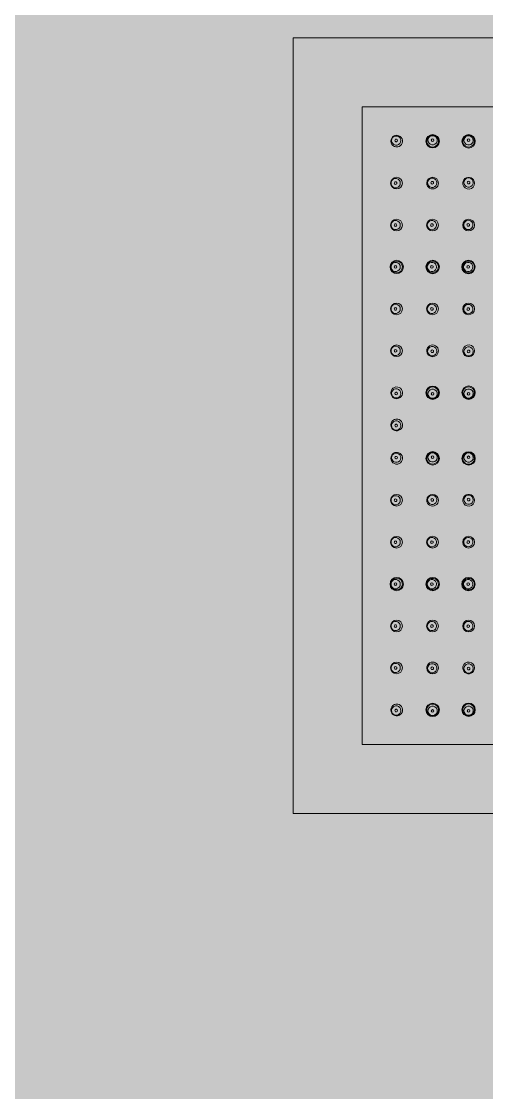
# Model space of a CAD drawing. Header units: metres. Extents: x 8 to 2416, y -346 to 476.
# Drawn here: x 221.0578 to 221.1777, y -188.2407 to -187.9645 of the extents above; entities that cross this region are included whole.
import ezdxf

# ---------------------------------------------------------------- set-up
doc = ezdxf.new("R2010")
doc.units = ezdxf.units.M
doc.linetypes.add('0', pattern=[0])
doc.layers.get('0').update_dxf_attribs({"color": 250, "linetype": '0', "lineweight": 20})
doc.layers.add('baños', color=140, linetype='Continuous', lineweight=0)
doc.layers.add('SE-3', color=253, linetype='Continuous', lineweight=5)
doc.styles.get("Standard").update_dxf_attribs({"font": 'arial.ttf', "height": 0.1875})

# ---------------------------------------------------------------- blocks, each defined once
blk = doc.blocks.new('A$C3bae67db')
at = {"layer": 'baños'}
for points in [[(0.2000001275641807, 0.2000000241799569), (1.275641352549428e-07, 0.2000000241799569), (1.275641352549428e-07, 2.417995403902751e-08), (0.2000001275641807, 2.417995403902751e-08)], [(0.1822216636463319, 0.1822215602621071), (0.01777859148198413, 0.1822215602621071), (0.01777859148198413, 0.0177784880978038), (0.1822216636463319, 0.0177784880978038)]]:
    blk.add_lwpolyline(points, close=True, dxfattribs=at)
for centre in [(0.03594764254646954, 0.1733134594743326), (0.04522413281413584, 0.1732910671919292), (0.02668161499421196, 0.1408899789571372), (0.03594724761362933, 0.1408870039678796), (0.04518573283938032, 0.1408870045110753), (0.03594724761362933, 0.1084584461727509), (0.04522373788129563, 0.1084808384551543), (0.03594724761362933, 0.09154160218716001), (0.04522373788129563, 0.0915192099047566), (0.02668161499421196, 0.05911006940277375), (0.03594724761362933, 0.05911304439203136), (0.04518573283938032, 0.05911304384883564), (0.03594764254646954, 0.02668658888557829), (0.04522413281413584, 0.0267089811679817)]:
    blk.add_circle(centre, 0.001726273626168971, dxfattribs=at)
for centre, radius, start, end in [((0.02668835295797045, 0.1733449948361461), 0.001521988814155353, 148.366663832522, 279.4518474387844), ((0.02656214025953751, 0.1734710912806072), 0.001200821812368165, 19.98354941315338, 180.0929165922669), ((0.02667146049041413, 0.173339638749173), 0.001510474982378461, 39.79127587580216, 147.8576029366483), ((0.02668618238338105, 0.1733286937784619), 0.001506273214753162, 279.6351170446447, 40.46958004635466), ((0.03594852879812471, 0.1733573133617377), 0.001508167584307319, 0.9001850982253351, 179.1011506184335), ((0.03595047069982549, 0.1735581352258926), 0.001202478864778748, 20.04951967974894, 179.640957565026), ((0.04522324656248067, 0.1733349210793058), 0.001508167584307319, 0.8988493815665013, 179.0998149017747), ((0.04522130466055252, 0.1735357429434607), 0.001202478864778748, 0.3590424349740219, 159.9504803202511), ((0.02655749825337672, 0.1734690213807717), 0.00119617823364954, 179.9941310564692, 199.6485422794375), ((0.02655997301460822, 0.1734758483477385), 0.001200817506817739, 199.9156134316533, 0.09317299457435906), ((0.02654205190149561, 0.1734943216248617), 0.0003417448353014675, 144.1962748123012, 216.5408433824308), ((0.02654379855423805, 0.1734938082787956), 0.0003434622621792048, 80.36180667197289, 144.2972788445857), ((0.02654136459543999, 0.1734947125826984), 0.0003414261719296849, 216.6622272733104, 290.466407909324), ((0.02654419348707826, 0.1734967832680532), 0.000340463161306216, 6.43826669501083, 80.34350834063362), ((0.02654142169056151, 0.1734966598719616), 0.0003432313649668054, 290.3438179429309, 6.406851776727837), ((0.02656461747185723, 0.1734779245608316), 0.001196171468180108, 359.9940856858029, 19.71649711018825), ((0.03594856698939886, 0.1733275157811995), 0.001508967363600021, 177.9698192432843, 2.177052033884066), ((0.0359367025284687, 0.1735657161405477), 0.001188687084480606, 180.0022010002266, 199.6794990756158), ((0.03594870799813954, 0.1735730735439809), 0.001202472454991783, 199.8169514147223, 359.6410310933491), ((0.03594975739791018, 0.1735992992373561), 0.0003427216785174244, 0.3254488414049065, 179.6683356267581), ((0.03594975761118668, 0.173603229818486), 0.0003427216785175545, 180.3254488415971, 359.6683356265643), ((0.03596245409856103, 0.1735654923240766), 0.001188702755491038, 0.00229199929753495, 19.9144172177911), ((0.04522320837097915, 0.1733051234987677), 0.001508967363600021, 177.8229479661159, 2.030180756715632), ((0.04520932126204436, 0.1735431000416732), 0.001188702755491038, 160.0855827822089, 179.9977080007025), ((0.04522306736246584, 0.1735506812615775), 0.001202472454991783, 180.358968906651, 340.1830485852777), ((0.04522201796246783, 0.1735769069549526), 0.0003427216785174244, 0.3316643732419094, 179.6745511585951), ((0.0452220177494187, 0.1735808375360826), 0.0003427216785175545, 180.3316643734357, 359.6745511584029), ((0.04523507283190931, 0.1735433238581159), 0.001188687084480606, 340.3205009243842, 359.9977989997734), ((0.02663879445433714, 0.16248970152974), 0.001523564837230641, 0.572643303545837, 179.4250678076633), ((0.02641404869312147, 0.1625132737926727), 0.00119389333313216, 19.32997812112687, 180.3589489030435), ((0.03593772813631269, 0.1625079825428095), 0.001510641993610608, 0.5139883427186024, 179.4190526749139), ((0.0358497349675222, 0.1625904260841828), 0.001200928035992184, 19.83266307732577, 180.07419896696), ((0.03585009761011726, 0.1625929907371422), 0.001199718968097798, 359.996946844907, 19.72332169044368), ((0.04521341857773997, 0.1625044422988147), 0.001509211767642307, 0.7561059737710158, 193.171467770371), ((0.04521883131813276, 0.1626559617632672), 0.001199718968097798, 160.2766783095563, 180.003053155093), ((0.04521919396050045, 0.1626533971103079), 0.001200928035992184, 359.92580103304, 160.1673369226743), ((0.04523375567394261, 0.1626671433972042), 0.0003424123588573842, 359.901977847135, 179.9074873413072), ((0.0266387950550584, 0.1625197775215845), 0.001523560504830024, 180.5561373689593, 359.441573742277), ((0.02642785375608447, 0.1625057363893809), 0.00120767496975197, 179.997253034212, 199.4671047486142), ((0.02641580915472197, 0.162498448543392), 0.001193893552601191, 199.3299870384884, 0.3617157200806724), ((0.02637921581206548, 0.1625079551179631), 0.0003407760450880885, 359.6804184145589, 180.3259849812832), ((0.02637921602647886, 0.1625041155252411), 0.0003407760450881728, 179.6804184144938, 0.3259849813467099), ((0.02640200394601244, 0.1625059856988464), 0.001207674969753276, 0, 19.46710473996738), ((0.03593772851670884, 0.1625086333660484), 0.001510635915196017, 179.4437361404923, 0.4893048771358387), ((0.03584852868878308, 0.1625888708632779), 0.00119972075021922, 180, 199.6894084976491), ((0.03584887435952488, 0.1625915256633057), 0.001200943033476937, 199.8031047080196, 0.06684714840780348), ((0.03583517325408003, 0.1626041723710792), 0.0003424123588573842, 0.09251265869286474, 180.098022152865), ((0.03583517330887709, 0.1626041394468594), 0.0003424123588572697, 180.092512941707, 0.09802186985085153), ((0.04521488791849926, 0.1624924126265803), 0.001507949430811743, 192.7136886774853, 1.213885066650693), ((0.04522005456849776, 0.1626544966894308), 0.001200943033476937, 179.9331528515922, 340.1968952919805), ((0.04523375561914555, 0.1626671104729844), 0.0003424123588572697, 179.9019781301492, 359.907487058293), ((0.04522040023923957, 0.162651841889403), 0.00119972075021922, 340.3105915023508, 0), ((0.02663785287288967, 0.1516793232206517), 0.001523803867774046, 0.5837768436947157, 179.4152251325285), ((0.02641135372616965, 0.1517027955314241), 0.001193765217027741, 19.32207136788142, 180.363403610891), ((0.02637626643670821, 0.1516972787777213), 0.0003407458622599414, 6.35093158794635e-11, 180.3292931579268), ((0.02639910873629425, 0.1516953399615666), 0.001207791059114692, 359.9972673894018, 19.46362924008448), ((0.03592147547076685, 0.1516853050253708), 0.001515211808342921, 0.2639760559234214, 179.7336847053708), ((0.03576870870299764, 0.1516971728971335), 0.001198002720139636, 19.54098254232294, 180.1675718781783), ((0.03574472805278539, 0.1516948994953289), 0.0003418119665339049, 359.8552793012769, 180.1515735499855), ((0.03575830528255075, 0.1516925742759447), 0.001209345381516621, 355.5836531630925, 19.58144326290454), ((0.04521661609644845, 0.1516867050663002), 0.001515211808342921, 0.2663152946292405, 179.7360239440766), ((0.04515062373796219, 0.151725699607983), 0.001201160736598691, 147.0834398431392, 202.9431687113481), ((0.04515062373750744, 0.1517256996076135), 0.001201160737011495, 8.702909777498146, 147.0834398944907), ((0.04513443505627812, 0.1517334180448024), 0.0003418119665339049, 359.8484264500146, 180.1447206987231), ((0.02663785314141798, 0.1517101341865335), 0.001523801172583426, 180.5737534540958, 359.4252485220948), ((0.02642540357485679, 0.1516951663949051), 0.001207791056576054, 179.9972663805075, 199.4636292666915), ((0.02641315858907411, 0.1516877108249055), 0.001193765215403577, 199.3220712593833, 0.3634045924781659), ((0.02637627761235173, 0.1516933897590498), 0.0003407568798300127, 179.6753688899595, 0.6539242679389679), ((0.03592147574657112, 0.1516988162758715), 0.001515209523409549, 180.2445972809356, 359.7530634803589), ((0.0357750706611828, 0.1516936374212783), 0.001204359554630129, 179.9984916965057, 199.6016971446696), ((0.03576950751128471, 0.1516903087541159), 0.001198002774692498, 199.5409847640694, 355.6504272075318), ((0.03574472815851415, 0.1516931318816042), 0.0003418119665338834, 179.8552793012768, 0.1515735499854856), ((0.04521661582064418, 0.1517002163168009), 0.001515209523409549, 180.2469365196411, 359.7554027190644), ((0.04515068339353867, 0.1517096354696328), 0.001195045438537086, 202.2327774254911, 338.1927723495052), ((0.04513443495054936, 0.1517316504310493), 0.0003418119665338834, 179.8484264500145, 0.1447206987231602), ((0.0451506237447834, 0.1517256996062493), 0.001201160729709154, 337.4823809651804, 8.702909875497538), ((0.02663749679047989, 0.1408746346023015), 0.00152379913724904, 0.4815084169714707, 179.5184915830285), ((0.02663749679047989, 0.1409054156539078), 0.001523851350039296, 180.6758761340693, 359.3241238659307), ((0.02641017567405335, 0.1408829216825787), 0.001194191915340333, 179.7832012068268, 340.6623966942979), ((0.02645187154073803, 0.140882942504664), 0.001235887417606161, 160.6482721695431, 179.7914807641896), ((0.02641232233166058, 0.1408975588384074), 0.001193729488785252, 359.5143326426547, 160.681163080058), ((0.02637532323613279, 0.1408919247424087), 0.0003407503923429775, 359.2459407059762, 180.7540592940236), ((0.02637532323613279, 0.1408880084856499), 0.0003407213562947965, 180.0955432162111, 359.9044567837889), ((0.02639817419524526, 0.1408899221982729), 0.001207837290240649, 340.537568001467, 359.8822677890739), ((0.03591267946192467, 0.1408858718007941), 0.001506514668338149, 126.6365019344265, 180.0534909585633), ((0.03591265801626697, 0.1408880546749067), 0.001506496842203655, 180.1365117840078, 235.2142598131893), ((0.03577415512106974, 0.1408870343368172), 0.001204436081000226, 160.4002387764176, 180.1222094087611), ((0.03576765534033122, 0.1408834946195334), 0.001197933953633447, 179.9535721002179, 340.4661922248824), ((0.03576849450971942, 0.1408905097199131), 0.001197938431549503, 359.8323604302385, 160.4660116733307), ((0.03592152982376184, 0.1408746464340318), 0.00152080370815291, 62.66042759306035, 126.6516953464654), ((0.03574353055589974, 0.1408878943784266), 0.0003418063086853633, 359.4251909468629, 180.574809053137), ((0.03574353055589974, 0.1408861019234742), 0.0003417930261405343, 180.2743482528581, 359.7256517471419), ((0.03592799330474783, 0.1408844735623127), 0.001509106328667489, 15.44699995191785, 62.70706108587409), ((0.03576199303163641, 0.1408869747278523), 0.001204434782080665, 340.4002334721913, 0.001426747796174793), ((0.03593418548073579, 0.1408868331361255), 0.001502509496179472, 325.0549561738853, 15.42316380291073), ((0.04519879497227386, 0.1408868336793496), 0.001502509496179472, 164.5768361970892, 214.9450438261147), ((0.04520498714826182, 0.1408844741055084), 0.001509106328667489, 117.2929389141259, 164.5530000480822), ((0.04512404218233179, 0.1408905102631373), 0.001197938431549503, 19.53398832666936, 180.1676395697615), ((0.0451305436604148, 0.140886975271048), 0.001204434782080665, 179.9985732522038, 199.5997665278087), ((0.04512488135171999, 0.1408834951627291), 0.001197933953633447, 199.5338077751176, 0.04642789978211763), ((0.04521145062924781, 0.1408746469772559), 0.00152080370815291, 53.34830465353465, 117.3395724069396), ((0.04511300602937673, 0.1408878949216508), 0.0003418063086853633, 359.4251909468629, 180.574809053137), ((0.04511300602937673, 0.1408861024666983), 0.0003417930261405343, 180.2743482528581, 359.7256517471419), ((0.04522032243674268, 0.1408880552181309), 0.001506496842203655, 304.7857401868107, 359.8634882159906), ((0.04522030099108498, 0.1408858723439899), 0.001506514668338149, 359.9465090414367, 53.3634980655735), ((0.04511838157098147, 0.1408870348800129), 0.001204436081000226, 359.8777905912389, 19.59976122358242), ((0.0359213165556671, 0.1408973936484479), 0.001519107682017091, 235.1470028587918, 325.0064798470243), ((0.04521166389734255, 0.140897394191672), 0.001519107682017091, 214.9935201529758, 304.8529971412081), ((0.02663785314141798, 0.1300647464498077), 0.001523801172583426, 0.5747514779052038, 179.4262465459042), ((0.02663785287288967, 0.1300955574157179), 0.001523803867774046, 180.5847748674714, 359.4162231563053), ((0.02641135372616965, 0.1300720851049171), 0.001193765217027741, 179.636596389109, 340.6779286321186), ((0.02642540357485679, 0.1300797142414361), 0.001207791056576054, 160.5363707333084, 180.0027336194925), ((0.02641315858907411, 0.1300871698114356), 0.001193765215403577, 359.6365954075218, 160.6779287406165), ((0.02637627761235173, 0.1300814908772914), 0.0003407568798300127, 359.346075732061, 180.3246311100405), ((0.02637626643670821, 0.1300776018586198), 0.0003407458622599414, 179.6707068420732, 359.9999999999364), ((0.02639910873629425, 0.1300795406747746), 0.001207791059114692, 340.5363707599155, 0.002732610598238034), ((0.03592147574657112, 0.1300701143819545), 0.001515209523409549, 0.2469365196410936, 179.7554027190644), ((0.03592147547076685, 0.1300836256324551), 0.001515211808342921, 180.2663152946292, 359.7360239440766), ((0.03576870870299764, 0.1300717577606925), 0.001198002720139636, 179.8324281218217, 340.459017457677), ((0.0357750706611828, 0.1300752932365477), 0.001204359554630129, 160.3983028553304, 180.0015083034943), ((0.03576950751128471, 0.13007862190371), 0.001198002774692498, 4.349572792468204, 160.4590152359306), ((0.03574472815851415, 0.1300757987762502), 0.0003418119665338834, 359.8484264500146, 180.1447206987231), ((0.03574472805278539, 0.1300740311624971), 0.0003418119665339049, 179.8484264500145, 0.1447206987231602), ((0.03575830528255075, 0.1300763563818812), 0.001209345381516621, 340.4185567370939, 4.416346836907331), ((0.04521661582064418, 0.1300687143410251), 0.001515209523409549, 0.244597280935595, 179.7530634803589), ((0.04521661609644845, 0.1300822255915257), 0.001515211808342921, 180.2639760559234, 359.7336847053708), ((0.04515062373796219, 0.1300432310498714), 0.001201160736598691, 157.0568312886519, 212.9165601568608), ((0.04515068339353867, 0.1300592951881931), 0.001195045438537086, 21.80722765049478, 157.7672225745089), ((0.04515062373750744, 0.1300432310502124), 0.001201160737011495, 212.9165601055092, 351.2970902225019), ((0.04513443495054936, 0.1300372802267766), 0.0003418119665338834, 359.8552793012769, 180.1515735499855), ((0.04513443505627812, 0.1300355126130519), 0.0003418119665339049, 179.8552793012768, 0.1515735499854856), ((0.0451506237447834, 0.1300432310515767), 0.001201160729709154, 351.2970901245022, 22.51761903481964), ((0.0266387950550584, 0.1192551031147566), 0.001523560504830024, 0.5584262577229699, 179.4438626310407), ((0.02663879445433714, 0.1192851791066296), 0.001523564837230641, 180.5749321923367, 359.4273566964525), ((0.02641404869312147, 0.1192616068436685), 0.00119389333313216, 179.6410510969565, 340.6700218788732), ((0.02642785375608447, 0.1192691442469602), 0.00120767496975197, 160.5328952513857, 180.002746965788), ((0.02641580915472197, 0.1192764320929776), 0.001193893552601191, 359.6382842799194, 160.6700129615116), ((0.02637921602647886, 0.1192707651111), 0.0003407760450881728, 359.6740150186533, 180.3195815855062), ((0.02637921581206548, 0.1192669255184065), 0.0003407760450880885, 179.6740150187168, 0.3195815854410826), ((0.02640200394601244, 0.1192688949374947), 0.001207674969753276, 340.5328952600327, 0), ((0.03593772851670884, 0.119260297291806), 0.001510635915196017, 359.5106951228642, 180.5562638595077), ((0.03593772813631269, 0.1192609481150164), 0.001510641993610608, 180.5809473250861, 359.4860116572814), ((0.0358497349675222, 0.1191785045736431), 0.001200928035992184, 179.92580103304, 340.1673369226742), ((0.03584852868878308, 0.119180059794548), 0.00119972075021922, 160.3105915023508, 180), ((0.03584887435952488, 0.1191774049945202), 0.001200943033476937, 359.9331528515922, 160.1968952919805), ((0.03583517330887709, 0.119164791210995), 0.0003424123588572697, 359.9019781301491, 179.907487058293), ((0.03583517325408003, 0.1191647582867468), 0.0003424123588573842, 179.9019778471349, 359.9074873413071), ((0.03585009761011726, 0.1191759399206838), 0.001199718968097798, 340.2766783095563, 0.003053155092960894), ((0.04521341857773997, 0.1192644883590113), 0.001509211767642307, 166.828532229629, 359.243894026229), ((0.04521488791849926, 0.1192765180312456), 0.001507949430811743, 358.7861149333493, 167.2863113225147), ((0.04522005456849776, 0.1191144339683952), 0.001200943033476937, 19.80310470801955, 180.0668471484078), ((0.04521883131813276, 0.1191129688945587), 0.001199718968097798, 179.996946844907, 199.7233216904437), ((0.04521919396050045, 0.119115533547518), 0.001200928035992184, 199.8326630773257, 0.07419896695995848), ((0.04523375561914555, 0.1191018201848415), 0.0003424123588572697, 0.09251294170702966, 180.0980218698508), ((0.04523375567394261, 0.1191017872606217), 0.0003424123588573842, 180.0925126586928, 0.09802215286506169), ((0.04522040023923957, 0.119117088768423), 0.00119972075021922, 0, 19.68940849764915), ((0.02668835295797045, 0.1084298858001951), 0.001521988814155353, 80.54815256121562, 211.6333361674779), ((0.02656214025953751, 0.1083037893557623), 0.001200821812368165, 179.9070834077331, 340.0164505868464), ((0.02655749825337672, 0.1083058592555695), 0.00119617823364954, 160.3514577205625, 180.0058689435308), ((0.02655997301460822, 0.1082990322886026), 0.001200817506817739, 359.9068270054257, 160.0843865683467), ((0.02654205190149561, 0.1082805590115079), 0.0003417448353014675, 143.4591566175692, 215.8037251876988), ((0.02654379855423805, 0.1082810723575456), 0.0003434622621792048, 215.7027211554142, 279.638193328027), ((0.02654136459543999, 0.1082801680536427), 0.0003414261719296849, 69.53359209067591, 143.3377727266896), ((0.02654419348707826, 0.108278097368288), 0.000340463161306216, 279.6564916593664, 353.5617333049892), ((0.02654142169056151, 0.108278220764408), 0.0003432313649668054, 353.593148223272, 69.65618205706909), ((0.02668618238338105, 0.1084461868578792), 0.001506273214753162, 319.5304199536451, 80.36488295535518), ((0.02656461747185723, 0.1082969560755096), 0.001196171468180108, 340.2835028898117, 0.005914314197119606), ((0.03594817205655865, 0.1084443898659124), 0.001508967363600021, 357.8229479661159, 182.0301807567156), ((0.0359481338652845, 0.1084145922853459), 0.001508167584307319, 180.8988493815665, 359.0998149017747), ((0.03593630759562849, 0.1082061895065642), 0.001188687084480606, 160.3205009243842, 179.9977989997734), ((0.03595007576698528, 0.108213770421191), 0.001202478864778748, 180.359042434974, 339.950480320251), ((0.03594831306529933, 0.1081988321031027), 0.001202472454991783, 0.3589689066509878, 160.1830485852777), ((0.03594936267834647, 0.1081686758285976), 0.0003427216785175545, 0.3316643734356975, 179.6745511584029), ((0.03594936246506997, 0.1081726064097275), 0.0003427216785174244, 180.3316643732419, 359.6745511585951), ((0.03596205916572082, 0.108206413323007), 0.001188702755491038, 340.0855827822089, 359.9977080007025), ((0.04522281343813894, 0.1084667821483158), 0.001508967363600021, 357.9698192432843, 182.1770520338841), ((0.04522285162964046, 0.1084369845677777), 0.001508167584307319, 180.9001850982251, 359.1011506184335), ((0.04522267242962563, 0.1082212243855061), 0.001202472454991783, 19.81695141472233, 179.641031093349), ((0.04520892632920415, 0.1082288056054104), 0.001188702755491038, 180.0022919992975, 199.9144172177909), ((0.04522090972771231, 0.1082361627036228), 0.001202478864778748, 200.049519679749, 359.640957565026), ((0.04522162281657849, 0.1081910681110294), 0.0003427216785175545, 0.325448841597066, 179.6683356265643), ((0.04522162302962762, 0.1081949986921309), 0.0003427216785174244, 180.3254488414049, 359.6683356267581), ((0.0452346778990691, 0.1082285817889677), 0.001188687084480606, 0.002201000226615922, 19.67949907561579), ((0.02667146049041413, 0.1084352418871966), 0.001510474982378461, 212.1423970633514, 320.2087241241978), ((0.02668835295797045, 0.1001518126118626), 0.001521988814155353, 80.54815256121562, 211.6333361674779), ((0.02656214025953751, 0.1000257161674298), 0.001200821812368165, 179.9070834077331, 340.0164505868464), ((0.02655749825337672, 0.1000277860672369), 0.00119617823364954, 160.3514577205625, 180.0058689435308), ((0.02655997301460822, 0.1000209591002701), 0.001200817506817739, 359.9068270054257, 160.0843865683467), ((0.02654205190149561, 0.1000024858231754), 0.0003417448353014675, 143.4591566175692, 215.8037251876988), ((0.02654379855423805, 0.1000029991692131), 0.0003434622621792048, 215.7027211554142, 279.638193328027), ((0.02654136459543999, 0.1000020948653102), 0.0003414261719296849, 69.53359209067591, 143.3377727266896), ((0.02654419348707826, 0.1000000241799555), 0.000340463161306216, 279.6564916593664, 353.5617333049892), ((0.02654142169056151, 0.1000001475760754), 0.0003432313649668054, 353.593148223272, 69.65618205706909), ((0.02668618238338105, 0.1001681136695467), 0.001506273214753162, 319.5304199536451, 80.36488295535518), ((0.02656461747185723, 0.1000188828871771), 0.001196171468180108, 340.2835028898117, 0.005914314197119606), ((0.02667146049041413, 0.100157168698864), 0.001510474982378461, 212.1423970633514, 320.2087241241978), ((0.02668835295797045, 0.09157016255971584), 0.001521988814155353, 148.3666638325222, 279.4518474387844), ((0.02656214025953751, 0.09169625900414857), 0.001200821812368165, 19.98354941315381, 180.0929165922669), ((0.02655749825337672, 0.09169418910434146), 0.00119617823364954, 179.9941310564692, 199.6485422794377), ((0.02667146049041413, 0.09156480647271437), 0.001510474982378461, 39.79127587580216, 147.8576029366485), ((0.02655997301460822, 0.09170101607130832), 0.001200817506817739, 199.9156134316533, 0.09317299457435906), ((0.02654205190149561, 0.09171948934840302), 0.0003417448353014675, 144.1962748123012, 216.5408433824311), ((0.02654379855423805, 0.09171897600236534), 0.0003434622621792048, 80.36180667197306, 144.297278844586), ((0.02654136459543999, 0.09171988030626821), 0.0003414261719296849, 216.6622272733104, 290.4664079093241), ((0.02654419348707826, 0.09172195099162295), 0.000340463161306216, 6.438266695010624, 80.3435083406336), ((0.02654142169056151, 0.09172182759550296), 0.0003432313649668054, 290.3438179429309, 6.406851776728248), ((0.02668618238338105, 0.09155386150203171), 0.001506273214753162, 279.6351170446448, 40.46958004635492), ((0.02656461747185723, 0.09170309228440132), 0.001196171468180108, 359.9940856858029, 19.71649711018825), ((0.03594817205655865, 0.09155565849399849), 0.001508967363600021, 177.9698192432843, 2.177052033884066), ((0.0359481338652845, 0.09158545607456503), 0.001508167584307319, 0.9001850982253351, 179.1011506184335), ((0.03595007576698528, 0.09178627793871996), 0.001202478864778748, 20.04951967974916, 179.640957565026), ((0.03593630759562849, 0.09179385885334668), 0.001188687084480606, 180.0022010002266, 199.679499075616), ((0.03594831306529933, 0.09180121625680826), 0.001202472454991783, 199.8169514147223, 359.6410310933491), ((0.03594936246506997, 0.09182744195018344), 0.0003427216785174244, 0.3254488414049065, 179.6683356267581), ((0.03594936267834647, 0.09183137253131335), 0.0003427216785175545, 180.3254488415971, 359.6683356265643), ((0.03596205916572082, 0.09179363503690396), 0.001188702755491038, 0.00229199929753495, 19.91441721779131), ((0.04522281343813894, 0.09153326621159508), 0.001508967363600021, 177.8229479661159, 2.030180756715632), ((0.04522285162964046, 0.09156306379213319), 0.001508167584307319, 0.8988493815665013, 179.0998149017751), ((0.04520892632920415, 0.09177124275450055), 0.001188702755491038, 160.0855827822091, 179.9977080007025), ((0.04522267242962563, 0.09177882397440484), 0.001202472454991783, 180.358968906651, 340.1830485852777), ((0.04522090972771231, 0.09176388565628812), 0.001202478864778748, 0.3590424349740219, 159.9504803202513), ((0.04522162302962762, 0.09180504966778003), 0.0003427216785174244, 0.3316643732419094, 179.6745511585951), ((0.04522162281657849, 0.09180898024888151), 0.0003427216785175545, 180.3316643734357, 359.6745511584029), ((0.0452346778990691, 0.09177146657094326), 0.001188687084480606, 340.320500924384, 359.9977989997734), ((0.02663879445433714, 0.08071486925328131), 0.001523564837230641, 0.5726433035474657, 179.4250678076633), ((0.0266387950550584, 0.0807449452451543), 0.001523560504830024, 180.5561373689593, 359.441573742277), ((0.02641404869312147, 0.08073844151624243), 0.00119389333313216, 19.32997812112687, 180.3589489030435), ((0.02642785375608447, 0.0807309041129507), 0.00120767496975197, 179.997253034212, 199.4671047486143), ((0.02641580915472197, 0.08072361626693336), 0.001193893552601191, 199.3299870384885, 0.3617157200806724), ((0.02637921581206548, 0.08073312284150447), 0.0003407760450880885, 359.6804184145589, 180.3259849812832), ((0.02637921602647886, 0.0807292832488109), 0.0003407760450881728, 179.6804184144938, 0.3259849813467099), ((0.02640200394601244, 0.08073115342241621), 0.001207674969753276, 0, 19.46710473996717), ((0.03593772851670884, 0.08073975106810494), 0.001510635915196017, 179.4437361404923, 0.4893048771358387), ((0.03593772813631269, 0.0807391002448945), 0.001510641993610608, 0.5139883427186024, 179.4190526749139), ((0.0358497349675222, 0.08082154378626782), 0.001200928035992184, 19.83266307732599, 180.07419896696), ((0.03584852868878308, 0.08081998856536288), 0.00119972075021922, 180, 199.6894084976491), ((0.03584887435952488, 0.08082264336539069), 0.001200943033476937, 199.8031047080193, 0.06684714840780348), ((0.03583517325408003, 0.08083529007316415), 0.0003424123588573842, 0.09251265869286474, 180.098022152865), ((0.03583517330887709, 0.08083525714891593), 0.0003424123588572697, 180.092512941707, 0.09802186985085153), ((0.03585009761011726, 0.08082410843922716), 0.001199718968097798, 359.996946844907, 19.72332169044389), ((0.04521341857773997, 0.08073556000089965), 0.001509211767642307, 0.7561059737710158, 193.171467770371), ((0.04521488791849926, 0.0807235303286653), 0.001507949430811743, 192.7136886774853, 1.213885066650693), ((0.04521883131813276, 0.08088707946535223), 0.001199718968097798, 160.2766783095566, 180.003053155093), ((0.04522005456849776, 0.08088561439151576), 0.001200943033476937, 179.9331528515922, 340.1968952919807), ((0.04521919396050045, 0.0808845148123929), 0.001200928035992184, 359.92580103304, 160.1673369226745), ((0.04523375561914555, 0.08089822817506942), 0.0003424123588572697, 179.9019781301492, 359.907487058293), ((0.04523375567394261, 0.08089826109928921), 0.0003424123588573842, 359.901977847135, 179.9074873413072), ((0.04522040023923957, 0.08088295959148795), 0.00119972075021922, 340.3105915023508, 0), ((0.02663785287288967, 0.06990449094419304), 0.001523803867774046, 0.5837768436947157, 179.4152251325285), ((0.02663785314141798, 0.06993530191010322), 0.001523801172583426, 180.5737534540958, 359.4252485220948), ((0.02641135372616965, 0.06992796325499384), 0.001193765217027741, 19.32207136788142, 180.363403610891), ((0.02642540357485679, 0.06992033411847487), 0.001207791056576054, 179.9972663805075, 199.4636292666918), ((0.02641315858907411, 0.06991287854847528), 0.001193765215403577, 199.3220712593838, 0.3634045924781659), ((0.02637626643670821, 0.06992244650129109), 0.0003407458622599414, 6.35093158794635e-11, 180.3292931579268), ((0.02637627761235173, 0.06991855748261955), 0.0003407568798300127, 179.6753688899595, 0.6539242679389679), ((0.02639910873629425, 0.06992050768513636), 0.001207791059114692, 359.9972673894018, 19.46362924008471), ((0.03592147547076685, 0.0699164227274558), 0.001515211808342921, 0.2639760559234214, 179.7336847053708), ((0.03592147574657112, 0.06992993397795644), 0.001515209523409549, 180.2445972809356, 359.7530634803589), ((0.03576870870299764, 0.06992829059921846), 0.001198002720139636, 19.54098254232316, 180.1675718781783), ((0.0357750706611828, 0.06992475512336327), 0.001204359554630129, 179.9984916965057, 199.6016971446696), ((0.03576950751128471, 0.06992142645620092), 0.001198002774692498, 199.5409847640694, 355.6504272075318), ((0.03574472805278539, 0.06992601719741387), 0.0003418119665339049, 359.8552793012769, 180.1515735499855), ((0.03574472815851415, 0.06992424958366072), 0.0003418119665338834, 179.8552793012768, 0.1515735499854856), ((0.03575830528255075, 0.06992369197802972), 0.001209345381516621, 355.5836531630928, 19.58144326290626), ((0.04521661609644845, 0.06991782276838521), 0.001515211808342921, 0.2663152946292405, 179.7360239440766), ((0.04521661582064418, 0.06993133401888585), 0.001515209523409549, 180.2469365196411, 359.7554027190644), ((0.04515062373796219, 0.06995681731003955), 0.001201160736598691, 147.0834398431394, 202.9431687113484), ((0.04515068339353867, 0.06994075317171777), 0.001195045438537086, 202.2327774254911, 338.1927723495052), ((0.04515062373750744, 0.0699568173096985), 0.001201160737011495, 8.702909777498146, 147.083439894491), ((0.04513443505627812, 0.06996453574685901), 0.0003418119665339049, 359.8484264500146, 180.1447206987231), ((0.04513443495054936, 0.06996276813313429), 0.0003418119665338834, 179.8484264500145, 0.1447206987231602), ((0.0451506237447834, 0.06995681730833425), 0.001201160729709154, 337.4823809651802, 8.702909875497744), ((0.02663749679047989, 0.05909463270600313), 0.001523851350039296, 0.6758761340693334, 179.3241238659307), ((0.02663749679047989, 0.05912541375760938), 0.00152379913724904, 180.4815084169715, 359.5184915830285), ((0.02641017567405335, 0.05911712667733227), 0.001194191915340333, 19.33760330570228, 180.2167987931732), ((0.02645187154073803, 0.05911710585524688), 0.001235887417606161, 180.2085192358104, 199.3517278304571), ((0.02641232233166058, 0.05910248952150354), 0.001193729488785252, 199.3188369199419, 0.4856673573453209), ((0.02637532323613279, 0.05910812361750217), 0.0003407503923429775, 179.2459407059764, 0.7540592940239689), ((0.02637532323613279, 0.05911203987426106), 0.0003407213562947965, 0.09554321621105726, 179.904456783789), ((0.02639817419524526, 0.05911012616163802), 0.001207837290240649, 0.117732210926182, 19.46243199853305), ((0.03591265801626697, 0.05911199368500419), 0.001506496842203655, 124.7857401868107, 179.8634882159922), ((0.03591267946192467, 0.05911417655911677), 0.001506514668338149, 179.9465090414367, 233.3634980655736), ((0.03577415512106974, 0.05911301402309377), 0.001204436081000226, 179.8777905912389, 199.5997612235822), ((0.03576765534033122, 0.0591165537403775), 0.001197933953633447, 19.53380777511786, 180.0464278997821), ((0.03576849450971942, 0.05910953863999779), 0.001197938431549503, 199.5339883266693, 0.1676395697615085), ((0.0359213165556671, 0.05910265471146303), 0.001519107682017091, 34.99352015297599, 124.8529971412083), ((0.03574353055589974, 0.05911215398148428), 0.0003418063086853633, 179.425190946863, 0.5748090531370391), ((0.03574353055589974, 0.05911394643643675), 0.0003417930261405343, 0.274348252858073, 179.7256517471419), ((0.03592799330474783, 0.05911557479759821), 0.001509106328667489, 297.2929389141258, 344.5530000480819), ((0.03576199303163641, 0.05911307363205864), 0.001204434782080665, 359.9985732522038, 19.5997665278087), ((0.03593418548073579, 0.05911321522378543), 0.001502509496179472, 344.5768361970892, 34.94504382611471), ((0.04519879497227386, 0.0591132146805613), 0.001502509496179472, 145.0549561738853, 195.4231638029107), ((0.04520498714826182, 0.0591155742544025), 0.001509106328667489, 195.4469999519176, 242.7070610858742), ((0.04512404218233179, 0.05910953809677366), 0.001197938431549503, 179.8323604302385, 340.4660116733306), ((0.0451305436604148, 0.05911307308886293), 0.001204434782080665, 160.4002334721913, 180.0014267477962), ((0.04521166389734255, 0.0591026541682389), 0.001519107682017091, 55.14700285879205, 145.006479847024), ((0.04512488135171999, 0.05911655319718179), 0.001197933953633447, 359.9535721002179, 160.4661922248826), ((0.04511300602937673, 0.05911215343826015), 0.0003418063086853633, 179.425190946863, 0.5748090531370391), ((0.04511300602937673, 0.05911394589321262), 0.0003417930261405343, 0.274348252858073, 179.7256517471419), ((0.04522032243674268, 0.05911199314178006), 0.001506496842203655, 0.1365117840094399, 55.21425981318936), ((0.04522030099108498, 0.05911417601592106), 0.001506514668338149, 306.6365019344265, 0.05349095856325577), ((0.04511838157098147, 0.05911301347989806), 0.001204436081000226, 340.4002387764178, 0.1222094087611261), ((0.03592152982376184, 0.05912540192587912), 0.00152080370815291, 233.3483046535347, 297.3395724069397), ((0.04521145062924781, 0.05912540138265499), 0.00152080370815291, 242.6604275930603, 306.6516953464651), ((0.02663785314141798, 0.04828991417337747), 0.001523801172583426, 0.5747514779052038, 179.4262465459042), ((0.03592147574657112, 0.04830123208403947), 0.001515209523409549, 0.2469365196410936, 179.7554027190644), ((0.04521661582064418, 0.04829983204311006), 0.001515209523409549, 0.244597280935595, 179.7530634803589), ((0.02663785287288967, 0.04832072513925922), 0.001523803867774046, 180.5847748674714, 359.4162231563053), ((0.02641135372616965, 0.04829725282848685), 0.001193765217027741, 179.636596389109, 340.6779286321186), ((0.02642540357485679, 0.04830488196500582), 0.001207791056576054, 160.5363707333086, 180.0027336194925), ((0.02641315858907411, 0.04831233753500541), 0.001193765215403577, 359.6365954075218, 160.6779287406167), ((0.02637627761235173, 0.04830665860086114), 0.0003407568798300127, 359.346075732061, 180.3246311100405), ((0.02637626643670821, 0.0483027695821896), 0.0003407458622599414, 179.6707068420732, 359.9999999999364), ((0.02639910873629425, 0.04830470839834433), 0.001207791059114692, 340.5363707599157, 0.002732610598238034), ((0.03592147547076685, 0.04831474333454011), 0.001515211808342921, 180.2663152946292, 359.7360239440766), ((0.03576870870299764, 0.04830287546277745), 0.001198002720139636, 179.8324281218217, 340.4590174576773), ((0.0357750706611828, 0.04830641093863264), 0.001204359554630129, 160.3983028553304, 180.0015083034943), ((0.03576950751128471, 0.04830973960579499), 0.001198002774692498, 4.349572792468204, 160.4590152359306), ((0.03574472815851415, 0.04830691647830676), 0.0003418119665338834, 359.8484264500146, 180.1447206987231), ((0.03574472805278539, 0.04830514886458204), 0.0003418119665339049, 179.8484264500145, 0.1447206987231602), ((0.03575830528255075, 0.04830747408396618), 0.001209345381516621, 340.4185567370955, 4.416346836907536), ((0.04521661609644845, 0.0483133432936107), 0.001515211808342921, 180.2639760559234, 359.7336847053708), ((0.04515062373796219, 0.04827434875192793), 0.001201160736598691, 157.0568312886521, 212.9165601568606), ((0.04515068339353867, 0.04829041289027813), 0.001195045438537086, 21.80722765049478, 157.7672225745089), ((0.04515062373750744, 0.04827434875229741), 0.001201160737011495, 212.9165601055094, 351.2970902225019), ((0.04513443495054936, 0.04826839792886162), 0.0003418119665338834, 359.8552793012769, 180.1515735499855), ((0.04513443505627812, 0.04826663031510847), 0.0003418119665339049, 179.8552793012768, 0.1515735499854856), ((0.0451506237447834, 0.04827434875366166), 0.001201160729709154, 351.2970901245022, 22.51761903481985), ((0.0266387950550584, 0.03748027083832639), 0.001523560504830024, 0.5584262577229699, 179.4438626310407), ((0.02641580915472197, 0.0375015998165189), 0.001193893552601191, 359.6382842799194, 160.6700129615116), ((0.03593772851670884, 0.03749141499386255), 0.001510635915196017, 359.5106951228642, 180.5562638595077), ((0.04521488791849926, 0.0375076357333306), 0.001507949430811743, 358.7861149333493, 167.2863113225147), ((0.02663879445433714, 0.03751034683017096), 0.001523564837230641, 180.5749321923367, 359.4273566964541), ((0.02641404869312147, 0.03748677456723826), 0.00119389333313216, 179.6410510969565, 340.6700218788732), ((0.02642785375608447, 0.03749431197052999), 0.00120767496975197, 160.5328952513857, 180.002746965788), ((0.02637921602647886, 0.03749593283466979), 0.0003407760450881728, 359.6740150186533, 180.3195815855062), ((0.02637921581206548, 0.0374920932419478), 0.0003407760450880885, 179.6740150187168, 0.3195815854410826), ((0.02640200394601244, 0.03749406266106448), 0.001207674969753276, 340.5328952600324, 0), ((0.03593772813631269, 0.03749206581710141), 0.001510641993610608, 180.5809473250861, 359.4860116572814), ((0.0358497349675222, 0.03740962227572808), 0.001200928035992184, 179.92580103304, 340.1673369226745), ((0.03584852868878308, 0.03741117749663303), 0.00119972075021922, 160.3105915023508, 180), ((0.03584887435952488, 0.03740852269660522), 0.001200943033476937, 359.9331528515922, 160.1968952919807), ((0.03583517330887709, 0.03739590891305156), 0.0003424123588572697, 359.9019781301491, 179.907487058293), ((0.03583517325408003, 0.03739587598883176), 0.0003424123588573842, 179.9019778471349, 359.9074873413071), ((0.03585009761011726, 0.03740705762276875), 0.001199718968097798, 340.2766783095561, 0.003053155092960894), ((0.04521341857773997, 0.03749560606109625), 0.001509211767642307, 166.828532229629, 359.243894026229), ((0.04522005456849776, 0.03734555167048015), 0.001200943033476937, 19.80310470801976, 180.0668471484078), ((0.04521883131813276, 0.03734408659664368), 0.001199718968097798, 179.996946844907, 199.7233216904439), ((0.04521919396050045, 0.03734665124960301), 0.001200928035992184, 199.8326630773255, 0.07419896695995848), ((0.04523375561914555, 0.03733293788692649), 0.0003424123588572697, 0.09251294170702966, 180.0980218698508), ((0.04523375567394261, 0.03733290496270669), 0.0003424123588573842, 180.0925126586928, 0.09802215286506169), ((0.04522040023923957, 0.03734820647050796), 0.00119972075021922, 0, 19.68940849764915), ((0.02668835295797045, 0.02665505352376485), 0.001521988814155353, 80.54815256121559, 211.6333361674778), ((0.02655997301460822, 0.02652420001217237), 0.001200817506817739, 359.9068270054257, 160.0843865683467), ((0.02668618238338105, 0.02667135458144898), 0.001506273214753162, 319.5304199536452, 80.36488295535528), ((0.03594856698939886, 0.02667253257871138), 0.001508967363600021, 357.8229479661159, 182.0301807567156), ((0.03594870799813954, 0.02642697481593004), 0.001202472454991783, 0.3589689066509878, 160.1830485852777), ((0.04522320837097915, 0.02669492486114322), 0.001508967363600021, 357.9698192432843, 182.1770520338841), ((0.04522306736246584, 0.02644936709833345), 0.001202472454991783, 19.81695141472233, 179.641031093349), ((0.02656214025953751, 0.02652895707930369), 0.001200821812368165, 179.9070834077331, 340.0164505868466), ((0.02655749825337672, 0.02653102697913923), 0.00119617823364954, 160.3514577205627, 180.0058689435308), ((0.02667146049041413, 0.0266604096107379), 0.001510474982378461, 212.1423970633519, 320.2087241241978), ((0.02654205190149561, 0.02650572673504925), 0.0003417448353014675, 143.4591566175694, 215.8037251876988), ((0.02654379855423805, 0.02650624008111535), 0.0003434622621792048, 215.7027211554145, 279.6381933280271), ((0.02654136459543999, 0.02650533577721248), 0.0003414261719296849, 69.53359209067597, 143.3377727266896), ((0.02654419348707826, 0.02650326509185774), 0.000340463161306216, 279.6564916593664, 353.561733304989), ((0.02654142169056151, 0.02650338848794931), 0.0003432313649668054, 353.5931482232722, 69.65618205706912), ((0.02656461747185723, 0.02652212379907937), 0.001196171468180108, 340.2835028898117, 0.005914314197119606), ((0.03594852879812471, 0.02664273499817327), 0.001508167584307319, 180.8988493815665, 359.0998149017747), ((0.0359367025284687, 0.0264343322193632), 0.001188687084480606, 160.3205009243844, 179.9977989997734), ((0.03595047069982549, 0.02644191313401834), 0.001202478864778748, 180.359042434974, 339.9504803202509), ((0.03594975761118668, 0.02639681854142495), 0.0003427216785175545, 0.3316643734356975, 179.6745511584029), ((0.03594975739791018, 0.02640074912255486), 0.0003427216785174244, 180.3316643732419, 359.6745511585951), ((0.03596245409856103, 0.02643455603583433), 0.001188702755491038, 340.0855827822086, 359.9977080007025), ((0.04522324656248067, 0.02666512728060511), 0.001508167584307319, 180.9001850982253, 359.1011506184335), ((0.04520932126204436, 0.02645694831823775), 0.001188702755491038, 180.0022919992975, 199.9144172177913), ((0.04522130466055252, 0.02646430541645017), 0.001202478864778748, 200.0495196797492, 359.640957565026), ((0.0452220177494187, 0.02641921082382837), 0.0003427216785175545, 0.325448841597066, 179.6683356265643), ((0.04522201796246783, 0.02642314140495827), 0.0003427216785174244, 180.3254488414049, 359.6683356267581), ((0.04523507283190931, 0.02645672450179504), 0.001188687084480606, 0.002201000226615922, 19.679499075616)]:
    blk.add_arc(centre, radius, start, end, dxfattribs=at)
blk = doc.blocks.new('PL BASE 2N NASAS 09')
at = {"layer": 'baños'}
blk.add_blockref('A$C3bae67db', (171.1635954123708, -19.96723879485315), dxfattribs=at)
at = {"layer": 'baños', "linetype": 'Continuous', "flags": 8}
for tag, p in [('MODELNUMBER', (167.1329024166141, -5.630616461235325, 2.857834639711941e-07)), ('TRADENAME', (167.1329024166694, -5.630658418648187, 2.857834639711941e-07)), ('MATERIAL', (167.132902416781, -5.630742991131916, 2.857834639711941e-07)), ('PRODUCT', (167.1329024167253, -5.630700704890165, 2.857834639711941e-07)), ('MODELNUMBER', (168.3076463902173, -5.630616461235325, 2.857834639711941e-07)), ('TRADENAME', (168.3076463902726, -5.630658418648187, 2.857834639711941e-07)), ('MATERIAL', (168.3076463903842, -5.630742991131916, 2.857834639711941e-07)), ('PRODUCT', (168.3076463903285, -5.630700704890165, 2.857834639711941e-07))]:
    blk.add_attdef(tag, p, '', height=2.537174511142602e-05, rotation=180.0000755047861, dxfattribs=at)
blk = doc.blocks.new('PL MUEBLES 2N NASAS 09')
blk.add_blockref('PL BASE 2N NASAS 09', (49.91427858474094, 62.7170073077223))

msp = doc.modelspace()

# ---------------------------------------------------------------- hatches: boundary and pattern name
at = {"layer": 'SE-3', "true_color": 0xffc78f, "transparency": 33554483}
h = msp.add_hatch(color=31, dxfattribs=at)
h.dxf.hatch_style = 1
edge = h.paths.add_edge_path()
edge.add_arc((218.571824728745, -187.6532027333704), 0.03999999999996362, 1.791306658560643e-09, 90.00000000008151, ccw=False)
edge.add_line((218.6118247287449, -187.6532027333692), (218.6118247287451, -188.5132027333711))
edge.add_line((218.6118247287451, -188.5132027333711), (218.6118247287451, -189.5732027333748))
edge.add_arc((218.5718247287451, -189.5732027333706), 0.03999999999999204, 270, 359.99999999401547, ccw=False)
edge.add_line((218.5718247287451, -189.6132027333706), (218.4501516514087, -189.6132377385348))
edge.add_arc((218.4518247287449, -189.6532027333706), 0.04000000000000502, 92.39720608306648, 177.4822223068097)
edge.add_line((218.4118633431729, -189.6514455586017), (218.4118247287448, -189.7232027333706))
edge.add_arc((218.4518247287448, -189.7232027333706), 0.03999999999996362, 180, 270.0000000000407)
edge.add_line((218.4518247287448, -189.7632027333705), (217.4218247287449, -189.7623027333706))
edge.add_line((217.4218247287449, -189.7623027333706), (217.4501089999924, -189.750587004618))
edge.add_line((217.4501089999924, -189.750587004618), (217.4618247287449, -189.7223027333706))
edge.add_line((217.4618247287449, -189.7223027333706), (217.4617304422236, -189.6495579142956))
edge.add_arc((217.4218247287449, -189.6523027333705), 0.03999999999997866, 3.93475581940143, 90.00000000004071)
edge.add_line((217.4218247287449, -189.6123027333705), (216.7118247287448, -189.6132027333705))
edge.add_line((216.7118247287448, -189.6132027333705), (216.7118247287448, -189.5632027333705))
edge.add_line((216.7118247287448, -189.5632027333705), (216.7118247287449, -187.6832027333704))
edge.add_arc((216.781824728745, -187.6832027333706), 0.07000000000013529, 90.00000000009311, 179.9999999998604, ccw=False)
edge.add_line((216.7818247287449, -187.6132027333704), (217.4218247287449, -187.6132027333705))
edge.add_line((217.4218247287449, -187.6132027333705), (217.4618247287449, -187.5732027333705))
edge.add_line((217.4618247287449, -187.5732027333705), (217.4618247287449, -187.4532027333705))
edge.add_line((217.4618247287449, -187.4532027333705), (217.4218247287449, -187.4132027333704))
edge.add_line((217.4218247287449, -187.4132027333704), (218.4518247287449, -187.4132027333705))
edge.add_line((218.4518247287449, -187.4132027333705), (218.4118247287449, -187.4532027333705))
edge.add_line((218.4118247287449, -187.4532027333705), (218.4118247287449, -187.5732027333704))
edge.add_line((218.4118247287449, -187.5732027333704), (218.4498947727808, -187.6131561471167))
edge.add_line((218.4498947727808, -187.6131561471167), (218.5718247287449, -187.6132027333705))
edge = h.paths.add_edge_path()
edge.add_line((221.6718248827705, -189.7632027333705), (216.7518247287449, -189.7623027333706))
edge.add_arc((216.7518247287449, -189.8023027333706), 0.04000000000002046, 90.00000000004071, 180.0000000012213)
edge.add_line((216.7118247287449, -189.8023027333714), (216.7118247287451, -193.1632251011051))
edge.add_arc((216.7618247287451, -193.1632251011051), 0.05000000000001137, 180, 270)
edge.add_line((216.7618247287451, -193.2132251011051), (221.6618248827704, -193.2132251011051))
edge.add_arc((221.6618248827704, -193.1632251011051), 0.05000000000001137, 270, 360)
edge.add_line((221.7118248827704, -193.1632251011051), (221.7118248827705, -189.8032027333706))
edge.add_arc((221.6718248827705, -189.8032027333705), 0.03999999999996362, 359.9999999997557, 450.0000000000408)
edge = h.paths.add_edge_path()
edge.add_arc((218.8018247287459, -187.6532027333705), 0.04000000000010573, 90.0000000000814, 179.9999999998372)
edge.add_line((218.7618247287458, -187.6532027333704), (218.7618247287456, -188.5132027333705))
edge.add_arc((218.7118247287455, -188.5132027333704), 0.05000000000006821, 270.00000000006514, 359.9999999998697, ccw=False)
edge.add_line((218.7118247287455, -188.5632027333704), (218.6618247287451, -188.5632027333704))
edge.add_arc((218.6618247287451, -188.5132027333705), 0.04999999999998295, 180.0000000007165, 270.00000000003257, ccw=False)
edge.add_line((218.6118247287451, -188.5132027333711), (218.6118549488236, -189.501648161717))
edge.add_arc((218.6518247287454, -189.5032027333708), 0.04000000000031893, 90.00000000044781, 177.7726791888059, ccw=False)
edge.add_line((218.6518247287451, -189.4632027333705), (218.7218247287454, -189.4632027333705))
edge.add_arc((218.7218247287454, -189.5032027333705), 0.04000000000002046, -3.6641267797676846e-10, 89.9999999999593, ccw=False)
edge.add_line((218.7618247287454, -189.5032027333708), (218.7618247287449, -189.5732027333706))
edge.add_arc((218.8018247287449, -189.5732027333706), 0.03999999999996362, 179.9999999999593, 270.0000000000407)
edge.add_line((218.8018247287449, -189.6132027333706), (221.6418248827704, -189.6132027333705))
edge.add_arc((221.6418248827704, -189.5432027333706), 0.06999999999996476, 269.9999999999768, 360.0000000000232)
edge.add_line((221.7118248827704, -189.5432027333705), (221.7118248827704, -187.6532027333704))
edge.add_arc((221.6718248827704, -187.6532027333704), 0.03999999999996362, 0, 90)
edge.add_line((221.6718248827704, -187.6132027333705), (218.8018247287458, -187.6132027333704))
edge = h.paths.add_edge_path()
edge.add_line((221.8618248827703, -187.6532027333704), (221.8618248827702, -187.6832027333704))
edge.add_line((221.8618248827702, -187.6832027333704), (221.86182488277, -189.5632027333704))
edge.add_arc((221.9118248827699, -189.5632027333705), 0.04999999999995453, 179.9999999999349, 270.0000000000651)
edge.add_line((221.91182488277, -189.6132027333704), (223.8718248827709, -189.6132027333705))
edge.add_arc((223.8718248827708, -189.5732027333705), 0.03999999999996362, 270.0000000000407, 359.9999999997557)
edge.add_line((223.9118248827708, -189.5732027333707), (223.9118248827708, -188.7773027333704))
edge.add_arc((223.9518248827708, -188.7773027333704), 0.04000000000002046, 90.0000000000407, 180, ccw=False)
edge.add_line((223.9518248827708, -188.7373027333704), (224.0718248827708, -188.7373027333704))
edge.add_arc((224.0718248827708, -188.7773027333704), 0.04000000000002046, 0, 90, ccw=False)
edge.add_line((224.1118248827708, -188.7773027333704), (224.1110806248905, -187.7549830140057))
edge.add_arc((224.0718248827708, -187.7473027333704), 0.03999999999998969, 270, 348.93006542522335, ccw=False)
edge.add_line((224.0718248827708, -187.7873027333704), (223.9518248827708, -187.7873027333704))
edge.add_arc((223.9518248827708, -187.7473027333705), 0.03999999999996362, 179.9999999999593, 270.0000000000407, ccw=False)
edge.add_line((223.9118248827708, -187.7473027333704), (223.9118248827708, -187.6532027333705))
edge.add_arc((223.8718248827708, -187.6532027333705), 0.04000000000002046, 0, 89.99999999995929)
edge.add_line((223.8718248827708, -187.6132027333705), (222.9712933683273, -187.6128247020561))
edge.add_arc((222.9767796783328, -187.5732027333704), 0.04000000000001071, 180, 262.1165893062021, ccw=False)
edge.add_line((222.9367796783328, -187.5732027333704), (222.9367796783328, -187.4515497860133))
edge.add_arc((222.9767796783339, -187.4515497860143), 0.04000000000104365, 94.5465867977403, 179.9999999985751, ccw=False)
edge.add_line((222.9736088920851, -187.4116756576269), (221.9467796783332, -187.4132027333706))
edge.add_arc((221.9467796783332, -187.4532027333705), 0.03999999999996362, -4.069988790433854e-11, 90, ccw=False)
edge.add_line((221.9867796783332, -187.4532027333705), (221.9867796783332, -187.5732027333704))
edge.add_arc((221.9467796783331, -187.5732027333704), 0.04000000000002046, -89.9999999999593, 0, ccw=False)
edge.add_line((221.9467796783332, -187.6132027333704), (221.9050211638887, -187.6132027333704))
edge.add_arc((221.9020167168034, -187.6532821936287), 0.04019191258050424, 85.71299669064331, 179.8867249625765)

# ---------------------------------------------------------------- block references
msp.add_blockref('PL MUEBLES 2N NASAS 09', (0.05000000000003979, -230.9185042361272))

doc.saveas('drawing.dxf')
